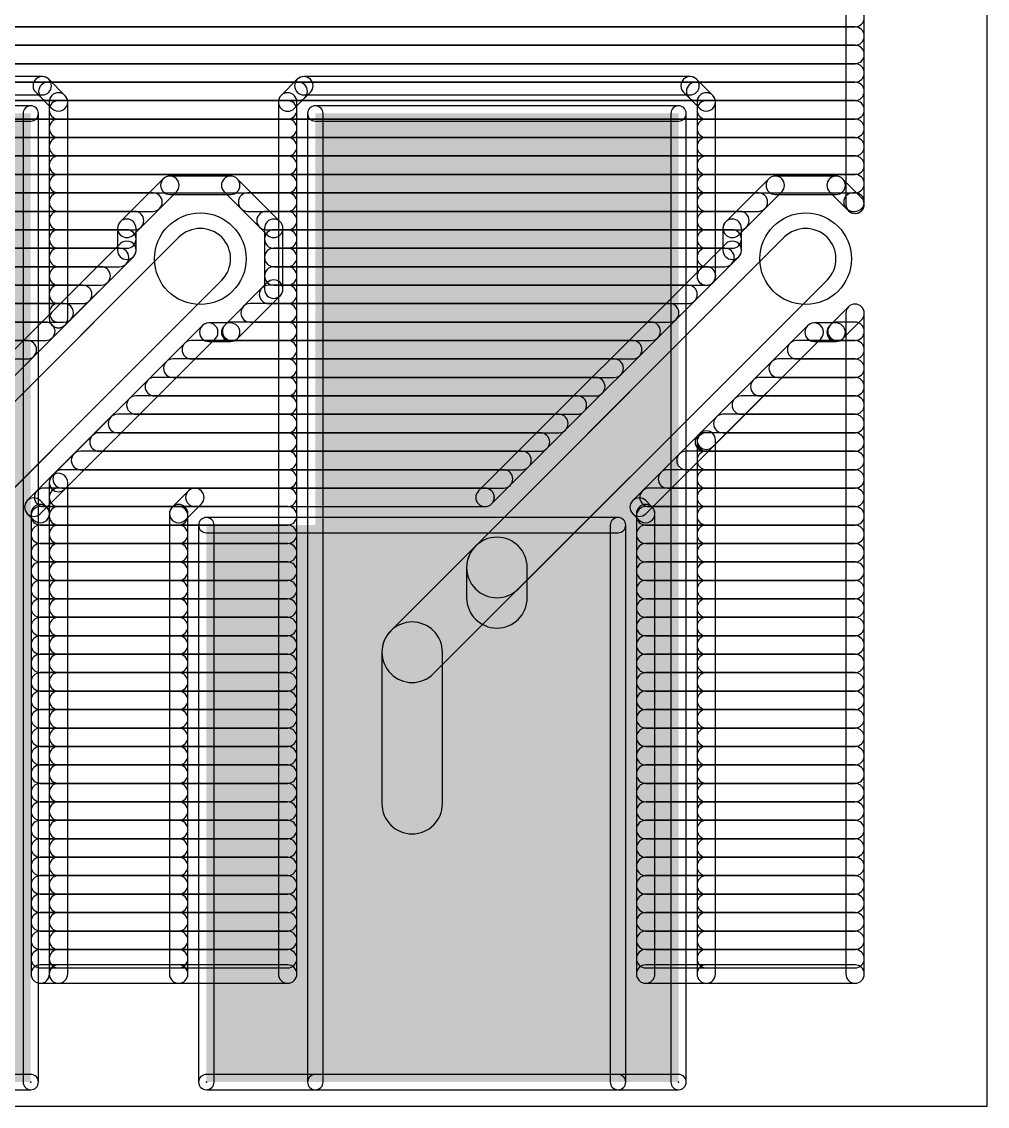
# Model space of a CAD drawing. Extents: x 0 to 29.5, y 0 to 19.
# Drawn here: x 21.52 to 29.5, y 0 to 8.96 of the extents above; entities that cross this region are included whole.
import ezdxf

# ---------------------------------------------------------------- set-up
doc = ezdxf.new("R2010")
doc.units = 0
for name, color, linetype in [('1', 12, 'CONTINUOUS'), ('16', 132, 'CONTINUOUS'), ('18', 110, 'CONTINUOUS'), ('20', 31, 'CONTINUOUS'), ('21', 253, 'CONTINUOUS'), ('22', 253, 'CONTINUOUS'), ('23', 53, 'CONTINUOUS'), ('24', 53, 'CONTINUOUS')]:
    doc.layers.add(name, color=color, linetype=linetype)

# ---------------------------------------------------------------- blocks, each defined once
blk = doc.blocks.new('RECT')
blk.add_solid([(-0.5, -0.5), (0.5, -0.5), (-0.5, 0.5), (0.5, 0.5)])
blk = doc.blocks.new('ROUNDV')
blk.add_circle((0, 0), 0.5)

msp = doc.modelspace()

# ---------------------------------------------------------------- linework, layer by layer
at = {"layer": '1'}
for points in [[(28.3316, 9.7651), (28.3316, 7.4503, 1), (28.484, 7.4503), (28.484, 9.7651, 1)], [(1.0922, 8.9154), (28.4078, 8.9154, 1), (28.4078, 9.0678), (1.0922, 9.0678, 1)], [(1.0922, 8.763), (28.4078, 8.763, 1), (28.4078, 8.9154), (1.0922, 8.9154, 1)], [(1.0922, 8.6106), (28.4078, 8.6106, 1), (28.4078, 8.763), (1.0922, 8.763, 1)], [(1.0922, 8.4582), (28.4078, 8.4582, 1), (28.4078, 8.6106), (1.0922, 8.6106, 1)], [(21.6947, 8.5048), (18.5053, 8.5048, 1), (18.5053, 8.3524), (21.6947, 8.3524, 1)], [(21.8825, 8.3486), (21.7486, 8.4825, 1), (21.6408, 8.3747), (21.7747, 8.2408, 1)], [(21.7413, 8.3058), (23.8087, 8.3058, 1), (23.8087, 8.4582), (21.7413, 8.4582, 1)], [(23.8014, 8.4825), (23.6675, 8.3486, 1), (23.7753, 8.2408), (23.9092, 8.3747, 1)], [(27.0447, 8.5048), (23.8553, 8.5048, 1), (23.8553, 8.3524), (27.0447, 8.3524, 1)], [(27.2325, 8.3486), (27.0986, 8.4825, 1), (26.9908, 8.3747), (27.1247, 8.2408, 1)], [(27.0913, 8.3058), (28.4078, 8.3058, 1), (28.4078, 8.4582), (27.0913, 8.4582, 1)], [(21.9048, 6.5054), (21.9048, 8.2947, 1), (21.7524, 8.2947), (21.7524, 6.5054, 1)], [(23.6452, 8.2947), (23.6452, 1.0922, 1), (23.7976, 1.0922), (23.7976, 8.2947, 1)], [(27.2548, 6.8554), (27.2548, 8.2947, 1), (27.1024, 8.2947), (27.1024, 6.8554, 1)], [(21.8286, 8.1534), (23.7214, 8.1534, 1), (23.7214, 8.3058), (21.8286, 8.3058, 1)], [(27.1786, 8.1534), (28.4078, 8.1534, 1), (28.4078, 8.3058), (27.1786, 8.3058, 1)], [(21.8286, 8.001), (23.7214, 8.001, 1), (23.7214, 8.1534), (21.8286, 8.1534, 1)], [(27.1786, 8.001), (28.4078, 8.001, 1), (28.4078, 8.1534), (27.1786, 8.1534, 1)], [(21.8286, 7.8486), (23.7214, 7.8486, 1), (23.7214, 8.001), (21.8286, 8.001, 1)], [(27.1786, 7.8486), (28.4078, 7.8486, 1), (28.4078, 8.001), (27.1786, 8.001, 1)], [(21.8286, 7.6962), (23.7214, 7.6962, 1), (23.7214, 7.8486), (21.8286, 7.8486, 1)], [(27.1786, 7.6962), (28.4078, 7.6962, 1), (28.4078, 7.8486), (27.1786, 7.8486, 1)], [(21.8286, 7.5438), (23.7214, 7.5438, 1), (23.7214, 7.6962), (21.8286, 7.6962, 1)], [(22.6948, 7.6607), (22.3393, 7.3052, 1), (22.4471, 7.1975), (22.8025, 7.5529, 1)], [(23.2513, 7.683), (22.7487, 7.683, 1), (22.7487, 7.5306), (23.2513, 7.5306, 1)], [(23.6607, 7.3052), (23.3052, 7.6607, 1), (23.1975, 7.5529), (23.5529, 7.1975, 1)], [(27.1786, 7.5438), (28.4078, 7.5438, 1), (28.4078, 7.6962), (27.1786, 7.6962, 1)], [(27.6948, 7.6607), (27.3393, 7.3052, 1), (27.4471, 7.1975), (27.8025, 7.5529, 1)], [(28.2513, 7.683), (27.7487, 7.683, 1), (27.7487, 7.5306), (28.2513, 7.5306, 1)], [(28.4617, 7.5042), (28.3052, 7.6607, 1), (28.1975, 7.5529), (28.3539, 7.3965, 1)], [(21.8286, 7.3914), (22.6095, 7.3914, 1), (22.6095, 7.5438), (21.8286, 7.5438, 1)], [(23.3905, 7.3914), (23.7214, 7.3914, 1), (23.7214, 7.5438), (23.3905, 7.5438, 1)], [(27.1786, 7.3914), (27.6095, 7.3914, 1), (27.6095, 7.5438), (27.1786, 7.5438, 1)], [(28.3905, 7.3914), (28.4078, 7.3914, 1), (28.4078, 7.5438), (28.3905, 7.5438, 1)], [(21.8286, 7.239), (22.4571, 7.239, 1), (22.4571, 7.3914), (21.8286, 7.3914, 1)], [(23.5429, 7.239), (23.7214, 7.239, 1), (23.7214, 7.3914), (23.5429, 7.3914, 1)], [(27.1786, 7.239), (27.4571, 7.239, 1), (27.4571, 7.3914), (27.1786, 7.3914, 1)], [(22.317, 7.2513), (22.317, 7.07, 1), (22.4694, 7.07), (22.4694, 7.2513, 1)], [(23.683, 6.7487), (23.683, 7.2513, 1), (23.5306, 7.2513), (23.5306, 6.7487, 1)], [(27.317, 7.2513), (27.317, 7.07, 1), (27.4694, 7.07), (27.4694, 7.2513, 1)], [(22.8232, 7.1768), (20.0232, 4.3768, 1), (20.3768, 4.0232), (23.1768, 6.8232, 1)], [(21.8286, 7.0866), (22.3932, 7.0866, 1), (22.3932, 7.239), (21.8286, 7.239, 1)], [(23.6068, 7.0866), (23.7214, 7.0866, 1), (23.7214, 7.239), (23.6068, 7.239, 1)], [(27.8232, 7.1768), (25.2732, 4.6268, 1), (25.6268, 4.2732), (28.1768, 6.8232, 1)], [(27.1786, 7.0866), (27.3932, 7.0866, 1), (27.3932, 7.239), (27.1786, 7.239, 1)], [(22.3393, 7.1239), (21.7747, 6.5593, 1), (21.8825, 6.4516), (22.4471, 7.0162, 1)], [(21.8286, 6.9342), (22.3336, 6.9342, 1), (22.3336, 7.0866), (21.8286, 7.0866, 1)], [(23.6068, 6.9342), (23.7214, 6.9342, 1), (23.7214, 7.0866), (23.6068, 7.0866, 1)], [(27.3393, 7.1239), (27.1247, 6.9093, 1), (27.2325, 6.8016), (27.4471, 7.0162, 1)], [(27.1786, 6.9342), (27.3336, 6.9342, 1), (27.3336, 7.0866), (27.1786, 7.0866, 1)], [(21.8286, 6.7818), (22.1812, 6.7818, 1), (22.1812, 6.9342), (21.8286, 6.9342, 1)], [(23.6068, 6.7818), (23.7214, 6.7818, 1), (23.7214, 6.9342), (23.6068, 6.9342, 1)], [(27.1786, 6.7818), (27.1812, 6.7818, 1), (27.1812, 6.9342), (27.1786, 6.9342, 1)], [(23.3052, 6.3393), (23.6607, 6.6948, 1), (23.5529, 6.8025), (23.1975, 6.4471, 1)], [(21.8286, 6.6294), (22.0288, 6.6294, 1), (22.0288, 6.7818), (21.8286, 6.7818, 1)], [(23.5637, 6.6294), (23.7214, 6.6294, 1), (23.7214, 6.7818), (23.5637, 6.7818, 1)], [(21.8286, 6.477), (21.8764, 6.477, 1), (21.8764, 6.6294), (21.8286, 6.6294, 1)], [(23.4113, 6.477), (23.7214, 6.477, 1), (23.7214, 6.6294), (23.4113, 6.6294, 1)], [(28.3052, 6.3393), (28.4617, 6.4958, 1), (28.3539, 6.6035), (28.1975, 6.4471, 1)], [(28.3316, 6.5497), (28.3316, 1.0922, 1), (28.484, 1.0922), (28.484, 6.5497, 1)], [(21.8825, 5.0979), (23.1239, 6.3393, 1), (23.0162, 6.4471), (21.7747, 5.2056, 1)], [(23.07, 6.317), (23.2513, 6.317, 1), (23.2513, 6.4694), (23.07, 6.4694, 1)], [(23.2589, 6.3246), (23.7214, 6.3246, 1), (23.7214, 6.477), (23.2589, 6.477, 1)], [(27.2325, 5.4479), (28.1239, 6.3393, 1), (28.0162, 6.4471), (27.1247, 5.5556, 1)], [(28.07, 6.317), (28.2513, 6.317, 1), (28.2513, 6.4694), (28.07, 6.4694, 1)], [(28.2589, 6.3246), (28.4078, 6.3246, 1), (28.4078, 6.477), (28.2589, 6.477, 1)], [(22.9252, 6.1722), (23.7214, 6.1722, 1), (23.7214, 6.3246), (22.9252, 6.3246, 1)], [(27.9252, 6.1722), (28.4078, 6.1722, 1), (28.4078, 6.3246), (27.9252, 6.3246, 1)], [(22.7728, 6.0198), (23.7214, 6.0198, 1), (23.7214, 6.1722), (22.7728, 6.1722, 1)], [(27.7728, 6.0198), (28.4078, 6.0198, 1), (28.4078, 6.1722), (27.7728, 6.1722, 1)], [(22.6204, 5.8674), (23.7214, 5.8674, 1), (23.7214, 6.0198), (22.6204, 6.0198, 1)], [(27.6204, 5.8674), (28.4078, 5.8674, 1), (28.4078, 6.0198), (27.6204, 6.0198, 1)], [(22.468, 5.715), (23.7214, 5.715, 1), (23.7214, 5.8674), (22.468, 5.8674, 1)], [(27.468, 5.715), (28.4078, 5.715, 1), (28.4078, 5.8674), (27.468, 5.8674, 1)], [(22.3156, 5.5626), (23.7214, 5.5626, 1), (23.7214, 5.715), (22.3156, 5.715, 1)], [(27.3156, 5.5626), (28.4078, 5.5626, 1), (28.4078, 5.715), (27.3156, 5.715, 1)], [(22.1632, 5.4102), (23.7214, 5.4102, 1), (23.7214, 5.5626), (22.1632, 5.5626, 1)], [(27.2548, 1.0922), (27.2548, 5.5018, 1), (27.1024, 5.5018), (27.1024, 1.0922, 1)], [(27.1786, 5.4102), (28.4078, 5.4102, 1), (28.4078, 5.5626), (27.1786, 5.5626, 1)], [(22.0108, 5.2578), (23.7214, 5.2578, 1), (23.7214, 5.4102), (22.0108, 5.4102, 1)], [(27.1786, 5.2578), (28.4078, 5.2578, 1), (28.4078, 5.4102), (27.1786, 5.4102, 1)], [(21.9048, 1.0922), (21.9048, 5.1518, 1), (21.7524, 5.1518), (21.7524, 1.0922, 1)], [(21.8584, 5.1054), (23.7214, 5.1054, 1), (23.7214, 5.2578), (21.8584, 5.2578, 1)], [(27.1786, 5.1054), (28.4078, 5.1054, 1), (28.4078, 5.2578), (27.1786, 5.2578, 1)], [(21.8286, 4.953), (23.7214, 4.953, 1), (23.7214, 5.1054), (21.8286, 5.1054, 1)], [(27.1786, 4.953), (28.4078, 4.953, 1), (28.4078, 5.1054), (27.1786, 5.1054, 1)], [(21.8286, 4.8006), (23.7214, 4.8006, 1), (23.7214, 4.953), (21.8286, 4.953, 1)], [(27.1786, 4.8006), (28.4078, 4.8006, 1), (28.4078, 4.953), (27.1786, 4.953, 1)], [(21.8286, 4.6482), (23.7214, 4.6482, 1), (23.7214, 4.8006), (21.8286, 4.8006, 1)], [(27.1786, 4.6482), (28.4078, 4.6482, 1), (28.4078, 4.8006), (27.1786, 4.8006, 1)], [(25.2, 4.45), (25.2, 4.2, 1), (25.7, 4.2), (25.7, 4.45, 1)], [(21.8286, 4.4958), (23.7214, 4.4958, 1), (23.7214, 4.6482), (21.8286, 4.6482, 1)], [(27.1786, 4.4958), (28.4078, 4.4958, 1), (28.4078, 4.6482), (27.1786, 4.6482, 1)], [(21.8286, 4.3434), (23.7214, 4.3434, 1), (23.7214, 4.4958), (21.8286, 4.4958, 1)], [(27.1786, 4.3434), (28.4078, 4.3434, 1), (28.4078, 4.4958), (27.1786, 4.4958, 1)], [(21.8286, 4.191), (23.7214, 4.191, 1), (23.7214, 4.3434), (21.8286, 4.3434, 1)], [(27.1786, 4.191), (28.4078, 4.191, 1), (28.4078, 4.3434), (27.1786, 4.3434, 1)], [(21.8286, 4.0386), (23.7214, 4.0386, 1), (23.7214, 4.191), (21.8286, 4.191, 1)], [(27.1786, 4.0386), (28.4078, 4.0386, 1), (28.4078, 4.191), (27.1786, 4.191, 1)], [(21.8286, 3.8862), (23.7214, 3.8862, 1), (23.7214, 4.0386), (21.8286, 4.0386, 1)], [(27.1786, 3.8862), (28.4078, 3.8862, 1), (28.4078, 4.0386), (27.1786, 4.0386, 1)], [(21.8286, 3.7338), (23.7214, 3.7338, 1), (23.7214, 3.8862), (21.8286, 3.8862, 1)], [(27.1786, 3.7338), (28.4078, 3.7338, 1), (28.4078, 3.8862), (27.1786, 3.8862, 1)], [(21.8286, 3.5814), (23.7214, 3.5814, 1), (23.7214, 3.7338), (21.8286, 3.7338, 1)], [(27.1786, 3.5814), (28.4078, 3.5814, 1), (28.4078, 3.7338), (27.1786, 3.7338, 1)], [(21.8286, 3.429), (23.7214, 3.429, 1), (23.7214, 3.5814), (21.8286, 3.5814, 1)], [(27.1786, 3.429), (28.4078, 3.429, 1), (28.4078, 3.5814), (27.1786, 3.5814, 1)], [(21.8286, 3.2766), (23.7214, 3.2766, 1), (23.7214, 3.429), (21.8286, 3.429, 1)], [(27.1786, 3.2766), (28.4078, 3.2766, 1), (28.4078, 3.429), (27.1786, 3.429, 1)], [(21.8286, 3.1242), (23.7214, 3.1242, 1), (23.7214, 3.2766), (21.8286, 3.2766, 1)], [(27.1786, 3.1242), (28.4078, 3.1242, 1), (28.4078, 3.2766), (27.1786, 3.2766, 1)], [(21.8286, 2.9718), (23.7214, 2.9718, 1), (23.7214, 3.1242), (21.8286, 3.1242, 1)], [(27.1786, 2.9718), (28.4078, 2.9718, 1), (28.4078, 3.1242), (27.1786, 3.1242, 1)], [(21.8286, 2.8194), (23.7214, 2.8194, 1), (23.7214, 2.9718), (21.8286, 2.9718, 1)], [(27.1786, 2.8194), (28.4078, 2.8194, 1), (28.4078, 2.9718), (27.1786, 2.9718, 1)], [(21.8286, 2.667), (23.7214, 2.667, 1), (23.7214, 2.8194), (21.8286, 2.8194, 1)], [(27.1786, 2.667), (28.4078, 2.667, 1), (28.4078, 2.8194), (27.1786, 2.8194, 1)], [(21.8286, 2.5146), (23.7214, 2.5146, 1), (23.7214, 2.667), (21.8286, 2.667, 1)], [(27.1786, 2.5146), (28.4078, 2.5146, 1), (28.4078, 2.667), (27.1786, 2.667, 1)], [(21.8286, 2.3622), (23.7214, 2.3622, 1), (23.7214, 2.5146), (21.8286, 2.5146, 1)], [(27.1786, 2.3622), (28.4078, 2.3622, 1), (28.4078, 2.5146), (27.1786, 2.5146, 1)], [(21.8286, 2.2098), (23.7214, 2.2098, 1), (23.7214, 2.3622), (21.8286, 2.3622, 1)], [(27.1786, 2.2098), (28.4078, 2.2098, 1), (28.4078, 2.3622), (27.1786, 2.3622, 1)], [(21.8286, 2.0574), (23.7214, 2.0574, 1), (23.7214, 2.2098), (21.8286, 2.2098, 1)], [(27.1786, 2.0574), (28.4078, 2.0574, 1), (28.4078, 2.2098), (27.1786, 2.2098, 1)], [(21.8286, 1.905), (23.7214, 1.905, 1), (23.7214, 2.0574), (21.8286, 2.0574, 1)], [(27.1786, 1.905), (28.4078, 1.905, 1), (28.4078, 2.0574), (27.1786, 2.0574, 1)], [(21.8286, 1.7526), (23.7214, 1.7526, 1), (23.7214, 1.905), (21.8286, 1.905, 1)], [(27.1786, 1.7526), (28.4078, 1.7526, 1), (28.4078, 1.905), (27.1786, 1.905, 1)], [(21.8286, 1.6002), (23.7214, 1.6002, 1), (23.7214, 1.7526), (21.8286, 1.7526, 1)], [(27.1786, 1.6002), (28.4078, 1.6002, 1), (28.4078, 1.7526), (27.1786, 1.7526, 1)], [(21.8286, 1.4478), (23.7214, 1.4478, 1), (23.7214, 1.6002), (21.8286, 1.6002, 1)], [(27.1786, 1.4478), (28.4078, 1.4478, 1), (28.4078, 1.6002), (27.1786, 1.6002, 1)], [(21.8286, 1.2954), (23.7214, 1.2954, 1), (23.7214, 1.4478), (21.8286, 1.4478, 1)], [(27.1786, 1.2954), (28.4078, 1.2954, 1), (28.4078, 1.4478), (27.1786, 1.4478, 1)], [(21.8286, 1.143), (23.7214, 1.143, 1), (23.7214, 1.2954), (21.8286, 1.2954, 1)], [(27.1786, 1.143), (28.4078, 1.143, 1), (28.4078, 1.2954), (27.1786, 1.2954, 1)], [(23.7214, 1.1684), (21.8286, 1.1684, 1), (21.8286, 1.016), (23.7214, 1.016, 1)], [(28.4078, 1.1684), (27.1786, 1.1684, 1), (27.1786, 1.016), (28.4078, 1.016, 1)]]:
    msp.add_lwpolyline(points, format="xyb", close=True, dxfattribs=at)
at = {"layer": '16'}
for points in [[(28.3316, 9.7651), (28.3316, 7.4503, 1), (28.484, 7.4503), (28.484, 9.7651, 1)], [(1.0922, 8.9154), (28.4078, 8.9154, 1), (28.4078, 9.0678), (1.0922, 9.0678, 1)], [(1.0922, 8.763), (28.4078, 8.763, 1), (28.4078, 8.9154), (1.0922, 8.9154, 1)], [(1.0922, 8.6106), (28.4078, 8.6106, 1), (28.4078, 8.763), (1.0922, 8.763, 1)], [(1.0922, 8.4582), (28.4078, 8.4582, 1), (28.4078, 8.6106), (1.0922, 8.6106, 1)], [(1.0922, 8.3058), (28.4078, 8.3058, 1), (28.4078, 8.4582), (1.0922, 8.4582, 1)], [(1.0922, 8.1534), (28.4078, 8.1534, 1), (28.4078, 8.3058), (1.0922, 8.3058, 1)], [(1.0922, 8.001), (28.4078, 8.001, 1), (28.4078, 8.1534), (1.0922, 8.1534, 1)], [(1.0922, 7.8486), (28.4078, 7.8486, 1), (28.4078, 8.001), (1.0922, 8.001, 1)], [(1.0922, 7.6962), (28.4078, 7.6962, 1), (28.4078, 7.8486), (1.0922, 7.8486, 1)], [(1.0922, 7.5438), (28.4078, 7.5438, 1), (28.4078, 7.6962), (1.0922, 7.6962, 1)], [(22.6948, 7.6607), (22.3393, 7.3052, 1), (22.4471, 7.1975), (22.8025, 7.5529, 1)], [(23.2513, 7.683), (22.7487, 7.683, 1), (22.7487, 7.5306), (23.2513, 7.5306, 1)], [(23.6607, 7.3052), (23.3052, 7.6607, 1), (23.1975, 7.5529), (23.5529, 7.1975, 1)], [(27.6948, 7.6607), (27.3393, 7.3052, 1), (27.4471, 7.1975), (27.8025, 7.5529, 1)], [(28.2513, 7.683), (27.7487, 7.683, 1), (27.7487, 7.5306), (28.2513, 7.5306, 1)], [(28.4617, 7.5042), (28.3052, 7.6607, 1), (28.1975, 7.5529), (28.3539, 7.3965, 1)], [(17.3905, 7.3914), (22.6095, 7.3914, 1), (22.6095, 7.5438), (17.3905, 7.5438, 1)], [(23.3905, 7.3914), (27.6095, 7.3914, 1), (27.6095, 7.5438), (23.3905, 7.5438, 1)], [(28.3905, 7.3914), (28.4078, 7.3914, 1), (28.4078, 7.5438), (28.3905, 7.5438, 1)], [(17.5429, 7.239), (22.4571, 7.239, 1), (22.4571, 7.3914), (17.5429, 7.3914, 1)], [(23.5429, 7.239), (27.4571, 7.239, 1), (27.4571, 7.3914), (23.5429, 7.3914, 1)], [(22.317, 7.2513), (22.317, 7.07, 1), (22.4694, 7.07), (22.4694, 7.2513, 1)], [(23.683, 6.7487), (23.683, 7.2513, 1), (23.5306, 7.2513), (23.5306, 6.7487, 1)], [(27.317, 7.2513), (27.317, 7.07, 1), (27.4694, 7.07), (27.4694, 7.2513, 1)], [(17.6068, 7.0866), (22.3932, 7.0866, 1), (22.3932, 7.239), (17.6068, 7.239, 1)], [(19.9268, 3.5732), (23.1768, 6.8232, 1), (22.8232, 7.1768), (19.5732, 3.9268, 1)], [(23.6068, 7.0866), (27.3932, 7.0866, 1), (27.3932, 7.239), (23.6068, 7.239, 1)], [(24.9268, 3.5732), (28.1768, 6.8232, 1), (27.8232, 7.1768), (24.5732, 3.9268, 1)], [(17.6068, 6.9342), (22.3336, 6.9342, 1), (22.3336, 7.0866), (17.6068, 7.0866, 1)], [(22.3393, 7.1239), (20.2979, 5.0825, 1), (20.4056, 4.9747), (22.4471, 7.0162, 1)], [(23.6068, 6.9342), (27.3336, 6.9342, 1), (27.3336, 7.0866), (23.6068, 7.0866, 1)], [(27.3393, 7.1239), (25.2979, 5.0825, 1), (25.4056, 4.9747), (27.4471, 7.0162, 1)], [(17.6068, 6.7818), (22.1812, 6.7818, 1), (22.1812, 6.9342), (17.6068, 6.9342, 1)], [(23.6068, 6.7818), (27.1812, 6.7818, 1), (27.1812, 6.9342), (23.6068, 6.9342, 1)], [(23.3052, 6.3393), (23.6607, 6.6948, 1), (23.5529, 6.8025), (23.1975, 6.4471, 1)], [(17.5637, 6.6294), (22.0288, 6.6294, 1), (22.0288, 6.7818), (17.5637, 6.7818, 1)], [(23.5637, 6.6294), (27.0288, 6.6294, 1), (27.0288, 6.7818), (23.5637, 6.7818, 1)], [(17.4113, 6.477), (21.8764, 6.477, 1), (21.8764, 6.6294), (17.4113, 6.6294, 1)], [(23.4113, 6.477), (26.8764, 6.477, 1), (26.8764, 6.6294), (23.4113, 6.6294, 1)], [(28.3052, 6.3393), (28.4617, 6.4958, 1), (28.3539, 6.6035), (28.1975, 6.4471, 1)], [(28.3316, 6.5497), (28.3316, 1.0922, 1), (28.484, 1.0922), (28.484, 6.5497, 1)], [(17.2589, 6.3246), (21.724, 6.3246, 1), (21.724, 6.477), (17.2589, 6.477, 1)], [(21.6789, 4.8943), (23.1239, 6.3393, 1), (23.0162, 6.4471), (21.5712, 5.0021, 1)], [(23.07, 6.317), (23.2513, 6.317, 1), (23.2513, 6.4694), (23.07, 6.4694, 1)], [(23.2589, 6.3246), (26.724, 6.3246, 1), (26.724, 6.477), (23.2589, 6.477, 1)], [(26.6789, 4.8943), (28.1239, 6.3393, 1), (28.0162, 6.4471), (26.5712, 5.0021, 1)], [(28.07, 6.317), (28.2513, 6.317, 1), (28.2513, 6.4694), (28.07, 6.4694, 1)], [(28.2589, 6.3246), (28.4078, 6.3246, 1), (28.4078, 6.477), (28.2589, 6.477, 1)], [(16.9252, 6.1722), (21.5716, 6.1722, 1), (21.5716, 6.3246), (16.9252, 6.3246, 1)], [(22.9252, 6.1722), (26.5716, 6.1722, 1), (26.5716, 6.3246), (22.9252, 6.3246, 1)], [(27.9252, 6.1722), (28.4078, 6.1722, 1), (28.4078, 6.3246), (27.9252, 6.3246, 1)], [(22.7728, 6.0198), (26.4192, 6.0198, 1), (26.4192, 6.1722), (22.7728, 6.1722, 1)], [(27.7728, 6.0198), (28.4078, 6.0198, 1), (28.4078, 6.1722), (27.7728, 6.1722, 1)], [(22.6204, 5.8674), (26.2668, 5.8674, 1), (26.2668, 6.0198), (22.6204, 6.0198, 1)], [(27.6204, 5.8674), (28.4078, 5.8674, 1), (28.4078, 6.0198), (27.6204, 6.0198, 1)], [(22.468, 5.715), (26.1144, 5.715, 1), (26.1144, 5.8674), (22.468, 5.8674, 1)], [(27.468, 5.715), (28.4078, 5.715, 1), (28.4078, 5.8674), (27.468, 5.8674, 1)], [(22.3156, 5.5626), (25.962, 5.5626, 1), (25.962, 5.715), (22.3156, 5.715, 1)], [(27.3156, 5.5626), (28.4078, 5.5626, 1), (28.4078, 5.715), (27.3156, 5.715, 1)], [(22.1632, 5.4102), (25.8096, 5.4102, 1), (25.8096, 5.5626), (22.1632, 5.5626, 1)], [(27.1632, 5.4102), (28.4078, 5.4102, 1), (28.4078, 5.5626), (27.1632, 5.5626, 1)], [(22.0108, 5.2578), (25.6572, 5.2578, 1), (25.6572, 5.4102), (22.0108, 5.4102, 1)], [(27.0108, 5.2578), (28.4078, 5.2578, 1), (28.4078, 5.4102), (27.0108, 5.4102, 1)], [(21.8584, 5.1054), (25.5048, 5.1054, 1), (25.5048, 5.2578), (21.8584, 5.2578, 1)], [(26.8584, 5.1054), (28.4078, 5.1054, 1), (28.4078, 5.2578), (26.8584, 5.2578, 1)], [(21.7325, 4.9486), (21.6789, 5.0021, 1), (21.5712, 4.8943), (21.6247, 4.8408, 1)], [(21.706, 4.953), (25.3524, 4.953, 1), (25.3524, 5.1054), (21.706, 5.1054, 1)], [(22.9014, 5.0825), (22.7675, 4.9486, 1), (22.8753, 4.8408), (23.0092, 4.9747, 1)], [(25.3518, 5.1048), (22.9553, 5.1048, 1), (22.9553, 4.9524), (25.3518, 4.9524, 1)], [(26.7325, 4.9486), (26.6789, 5.0021, 1), (26.5712, 4.8943), (26.6247, 4.8408, 1)], [(26.706, 4.953), (28.4078, 4.953, 1), (28.4078, 5.1054), (26.706, 5.1054, 1)], [(21.7548, 1.0922), (21.7548, 4.8947, 1), (21.6024, 4.8947), (21.6024, 1.0922, 1)], [(21.6786, 4.8006), (22.8214, 4.8006, 1), (22.8214, 4.953), (21.6786, 4.953, 1)], [(22.7452, 4.8947), (22.7452, 1.0922, 1), (22.8976, 1.0922), (22.8976, 4.8947, 1)], [(26.7548, 1.0922), (26.7548, 4.8947, 1), (26.6024, 4.8947), (26.6024, 1.0922, 1)], [(26.6786, 4.8006), (28.4078, 4.8006, 1), (28.4078, 4.953), (26.6786, 4.953, 1)], [(21.6786, 4.6482), (22.8214, 4.6482, 1), (22.8214, 4.8006), (21.6786, 4.8006, 1)], [(26.6786, 4.6482), (28.4078, 4.6482, 1), (28.4078, 4.8006), (26.6786, 4.8006, 1)], [(21.6786, 4.4958), (22.8214, 4.4958, 1), (22.8214, 4.6482), (21.6786, 4.6482, 1)], [(26.6786, 4.4958), (28.4078, 4.4958, 1), (28.4078, 4.6482), (26.6786, 4.6482, 1)], [(21.6786, 4.3434), (22.8214, 4.3434, 1), (22.8214, 4.4958), (21.6786, 4.4958, 1)], [(26.6786, 4.3434), (28.4078, 4.3434, 1), (28.4078, 4.4958), (26.6786, 4.4958, 1)], [(21.6786, 4.191), (22.8214, 4.191, 1), (22.8214, 4.3434), (21.6786, 4.3434, 1)], [(26.6786, 4.191), (28.4078, 4.191, 1), (28.4078, 4.3434), (26.6786, 4.3434, 1)], [(21.6786, 4.0386), (22.8214, 4.0386, 1), (22.8214, 4.191), (21.6786, 4.191, 1)], [(26.6786, 4.0386), (28.4078, 4.0386, 1), (28.4078, 4.191), (26.6786, 4.191, 1)], [(21.6786, 3.8862), (22.8214, 3.8862, 1), (22.8214, 4.0386), (21.6786, 4.0386, 1)], [(26.6786, 3.8862), (28.4078, 3.8862, 1), (28.4078, 4.0386), (26.6786, 4.0386, 1)], [(25, 2.5), (25, 3.75, 1), (24.5, 3.75), (24.5, 2.5, 1)], [(21.6786, 3.7338), (22.8214, 3.7338, 1), (22.8214, 3.8862), (21.6786, 3.8862, 1)], [(26.6786, 3.7338), (28.4078, 3.7338, 1), (28.4078, 3.8862), (26.6786, 3.8862, 1)], [(21.6786, 3.5814), (22.8214, 3.5814, 1), (22.8214, 3.7338), (21.6786, 3.7338, 1)], [(26.6786, 3.5814), (28.4078, 3.5814, 1), (28.4078, 3.7338), (26.6786, 3.7338, 1)], [(21.6786, 3.429), (22.8214, 3.429, 1), (22.8214, 3.5814), (21.6786, 3.5814, 1)], [(26.6786, 3.429), (28.4078, 3.429, 1), (28.4078, 3.5814), (26.6786, 3.5814, 1)], [(21.6786, 3.2766), (22.8214, 3.2766, 1), (22.8214, 3.429), (21.6786, 3.429, 1)], [(26.6786, 3.2766), (28.4078, 3.2766, 1), (28.4078, 3.429), (26.6786, 3.429, 1)], [(21.6786, 3.1242), (22.8214, 3.1242, 1), (22.8214, 3.2766), (21.6786, 3.2766, 1)], [(26.6786, 3.1242), (28.4078, 3.1242, 1), (28.4078, 3.2766), (26.6786, 3.2766, 1)], [(21.6786, 2.9718), (22.8214, 2.9718, 1), (22.8214, 3.1242), (21.6786, 3.1242, 1)], [(26.6786, 2.9718), (28.4078, 2.9718, 1), (28.4078, 3.1242), (26.6786, 3.1242, 1)], [(21.6786, 2.8194), (22.8214, 2.8194, 1), (22.8214, 2.9718), (21.6786, 2.9718, 1)], [(26.6786, 2.8194), (28.4078, 2.8194, 1), (28.4078, 2.9718), (26.6786, 2.9718, 1)], [(21.6786, 2.667), (22.8214, 2.667, 1), (22.8214, 2.8194), (21.6786, 2.8194, 1)], [(26.6786, 2.667), (28.4078, 2.667, 1), (28.4078, 2.8194), (26.6786, 2.8194, 1)], [(21.6786, 2.5146), (22.8214, 2.5146, 1), (22.8214, 2.667), (21.6786, 2.667, 1)], [(26.6786, 2.5146), (28.4078, 2.5146, 1), (28.4078, 2.667), (26.6786, 2.667, 1)], [(21.6786, 2.3622), (22.8214, 2.3622, 1), (22.8214, 2.5146), (21.6786, 2.5146, 1)], [(26.6786, 2.3622), (28.4078, 2.3622, 1), (28.4078, 2.5146), (26.6786, 2.5146, 1)], [(21.6786, 2.2098), (22.8214, 2.2098, 1), (22.8214, 2.3622), (21.6786, 2.3622, 1)], [(26.6786, 2.2098), (28.4078, 2.2098, 1), (28.4078, 2.3622), (26.6786, 2.3622, 1)], [(21.6786, 2.0574), (22.8214, 2.0574, 1), (22.8214, 2.2098), (21.6786, 2.2098, 1)], [(26.6786, 2.0574), (28.4078, 2.0574, 1), (28.4078, 2.2098), (26.6786, 2.2098, 1)], [(21.6786, 1.905), (22.8214, 1.905, 1), (22.8214, 2.0574), (21.6786, 2.0574, 1)], [(26.6786, 1.905), (28.4078, 1.905, 1), (28.4078, 2.0574), (26.6786, 2.0574, 1)], [(21.6786, 1.7526), (22.8214, 1.7526, 1), (22.8214, 1.905), (21.6786, 1.905, 1)], [(26.6786, 1.7526), (28.4078, 1.7526, 1), (28.4078, 1.905), (26.6786, 1.905, 1)], [(21.6786, 1.6002), (22.8214, 1.6002, 1), (22.8214, 1.7526), (21.6786, 1.7526, 1)], [(26.6786, 1.6002), (28.4078, 1.6002, 1), (28.4078, 1.7526), (26.6786, 1.7526, 1)], [(21.6786, 1.4478), (22.8214, 1.4478, 1), (22.8214, 1.6002), (21.6786, 1.6002, 1)], [(26.6786, 1.4478), (28.4078, 1.4478, 1), (28.4078, 1.6002), (26.6786, 1.6002, 1)], [(21.6786, 1.2954), (22.8214, 1.2954, 1), (22.8214, 1.4478), (21.6786, 1.4478, 1)], [(26.6786, 1.2954), (28.4078, 1.2954, 1), (28.4078, 1.4478), (26.6786, 1.4478, 1)], [(21.6786, 1.143), (22.8214, 1.143, 1), (22.8214, 1.2954), (21.6786, 1.2954, 1)], [(26.6786, 1.143), (28.4078, 1.143, 1), (28.4078, 1.2954), (26.6786, 1.2954, 1)], [(22.8214, 1.1684), (21.6786, 1.1684, 1), (21.6786, 1.016), (22.8214, 1.016, 1)], [(28.4078, 1.1684), (26.6786, 1.1684, 1), (26.6786, 1.016), (28.4078, 1.016, 1)]]:
    msp.add_lwpolyline(points, format="xyb", close=True, dxfattribs=at)
at = {"layer": '20'}
for p, q in [((29.5, 0), (29.5, 19)), ((0, 0), (29.5, 0))]:
    msp.add_line(p, q, dxfattribs=at)
at = {"layer": '21'}
for points in [[(21.6, 8.2635), (18.6, 8.2635, 1), (18.6, 8.1365), (21.6, 8.1365, 1)], [(21.6635, 0.2), (21.6635, 8.2, 1), (21.5365, 8.2), (21.5365, 0.2, 1)], [(26.95, 8.2635), (23.95, 8.2635, 1), (23.95, 8.1365), (26.95, 8.1365, 1)], [(23.8865, 8.2), (23.8865, 0.2, 1), (24.0135, 0.2), (24.0135, 8.2, 1)], [(27.0135, 0.2), (27.0135, 8.2, 1), (26.8865, 8.2), (26.8865, 0.2, 1)], [(18.6, 0.1365), (21.6, 0.1365, 1), (21.6, 0.2635), (18.6, 0.2635, 1)], [(23.95, 0.1365), (26.95, 0.1365, 1), (26.95, 0.2635), (23.95, 0.2635, 1)]]:
    msp.add_lwpolyline(points, format="xyb", close=True, dxfattribs=at)
at = {"layer": '22'}
for points in [[(23.1135, 0.2), (23.1135, 4.8, 1), (22.9865, 4.8), (22.9865, 0.2, 1)], [(23.05, 4.7365), (26.45, 4.7365, 1), (26.45, 4.8635), (23.05, 4.8635, 1)], [(26.3865, 4.8), (26.3865, 0.2, 1), (26.5135, 0.2), (26.5135, 4.8, 1)], [(26.45, 0.2635), (23.05, 0.2635, 1), (23.05, 0.1365), (26.45, 0.1365, 1)]]:
    msp.add_lwpolyline(points, format="xyb", close=True, dxfattribs=at)
at = {"layer": '23'}
for p in [(21.6, 0.2), (26.95, 0.2)]:
    msp.add_point(p, dxfattribs=at)
at = {"layer": '24'}
msp.add_point((23.05, 0.2), dxfattribs=at)

# ---------------------------------------------------------------- block references
at = {"layer": '1', "xscale": 3, "yscale": 8, "rotation": 180}
for p in [(20.1, 4.2), (25.45, 4.2)]:
    msp.add_blockref('RECT', p, dxfattribs=at)
at = {"layer": '16', "xscale": 4.6, "yscale": 3.4, "rotation": 90}
msp.add_blockref('RECT', (24.75, 2.5), dxfattribs=at)
at = {"layer": '18', "xscale": 0.7564, "yscale": 0.7564}
for p in [(23, 7), (23, 7), (28, 7), (28, 7)]:
    msp.add_blockref('ROUNDV', p, dxfattribs=at)

doc.saveas('drawing.dxf')
